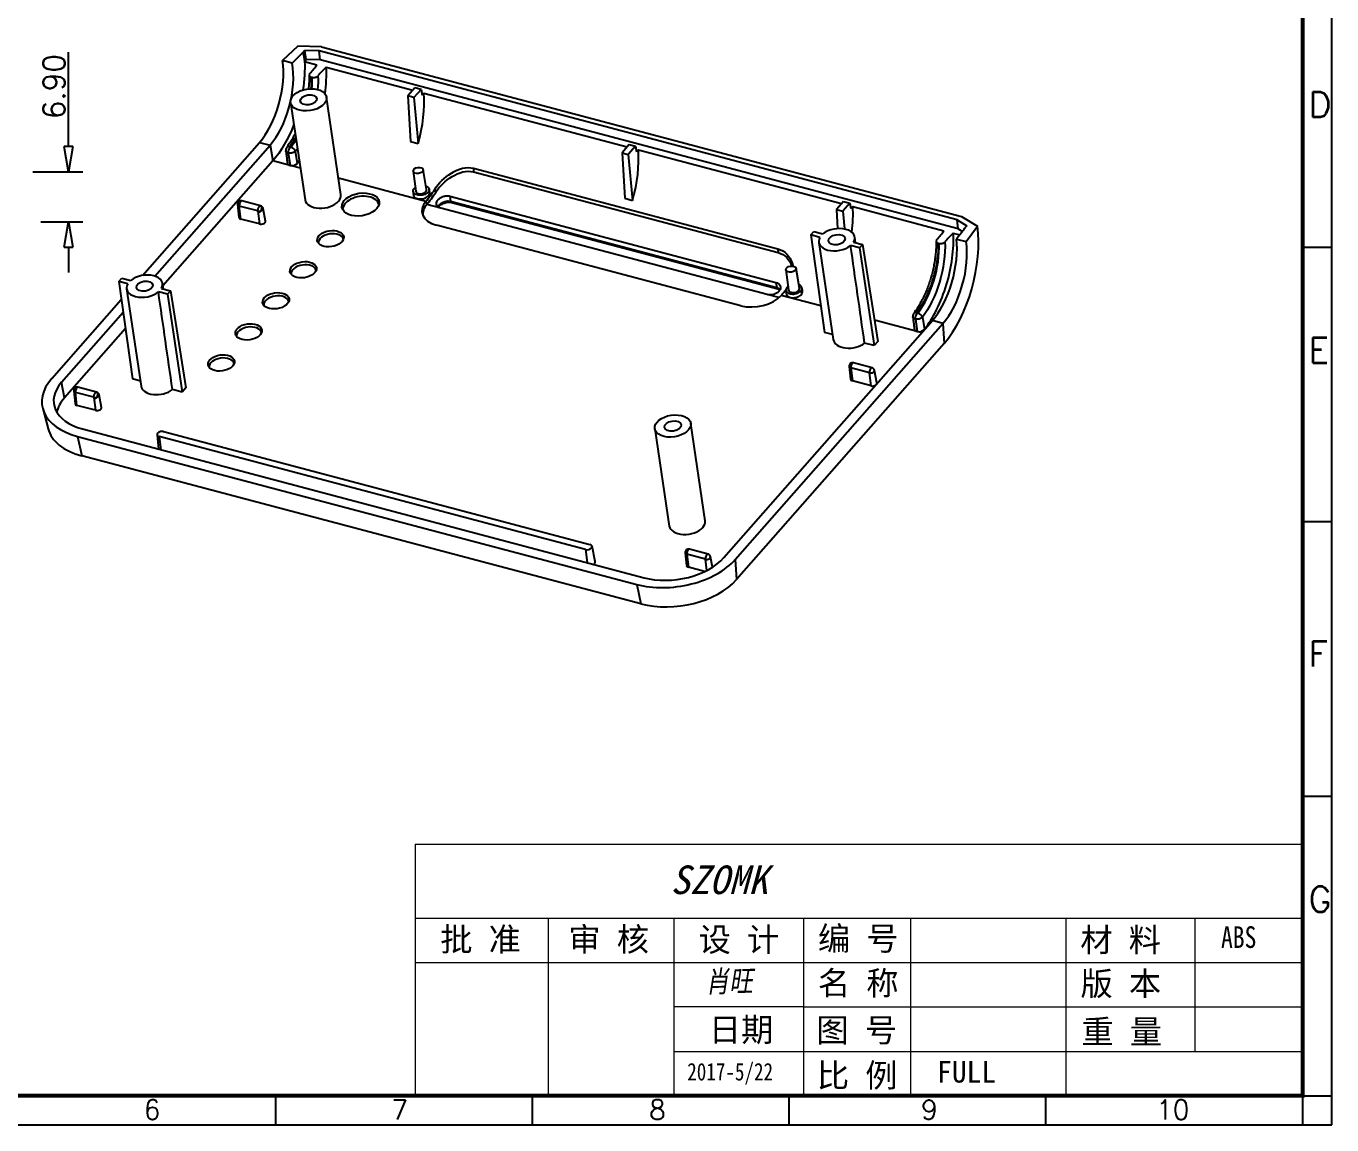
# Model space of a CAD drawing. Header units: millimetres. Extents: x 3683 to 5830, y 1279 to 1555.
# Drawn here: x 4741.6 to 4921.6, y 1278.6 to 1430 of the extents above; entities that cross this region are included whole.
import ezdxf

# ---------------------------------------------------------------- set-up
doc = ezdxf.new("R2010")
doc.units = ezdxf.units.MM
doc.header["$LTSCALE"] = 0.5
doc.linetypes.add('CENTER', pattern=[50.8, 31.75, -6.35, 6.35, -6.35])
doc.layers.add('112', color=7, linetype='Continuous', true_color=0xffffff)
doc.layers.add('A1_KUANG', color=7, linetype='Continuous')
doc.layers.add('A4_KUANG', color=7, linetype='Continuous')
doc.layers.add('BORDER', color=4, linetype='Continuous', lineweight=20)
doc.layers.add('dim', color=82, linetype='Continuous', lineweight=9)
doc.styles.get("Standard").update_dxf_attribs({"font": 'txt', "bigfont": 'gbcbig.shx'})
doc.styles.add('仿宋', font='NSimSun.ttf')
doc.styles.add('黑体', font='SIMHEI.TTF', dxfattribs={"height": 2.5})
doc.dimstyles.new('VT-3.00', dxfattribs={"dimtxt": 3, "dimasz": 3.5, "dimexe": 2, "dimexo": 1.8, "dimgap": 0.5, "dimtad": 1, "dimzin": 0, "dimdsep": 46, "dimtxsty": 'Standard', "dimblk": 'CLOSEDBLANK', "dimcen": 0.3, "dimclrd": 1, "dimclre": 1, "dimclrt": 7, "dimadec": 1, "dimazin": 0, "dimtfac": 1, "dimtofl": 0, "dimtmove": 0, "dimatfit": 3, "dimldrblk": 'CLOSEDBLANK', "dimfxl": 0, "dimtolj": 1, "dimtzin": 0, "dimarcsym": 0})

# ---------------------------------------------------------------- blocks, each defined once
blk = doc.blocks.new('A$C3291225B')
at = {"layer": 'A4_KUANG'}
for p, q in [((255.14, 0), (255.14, 197.01)), ((257.99, 86.22), (255.13, 86.22)), ((257.99, 59.24), (255.13, 59.24)), ((257.99, 32.25), (255.13, 32.25)), ((2.87, 2.87), (258, 2.87)), ((154.22, 0), (154.22, 2.87)), ((179.45, 0), (179.45, 2.87)), ((204.67, 0), (204.67, 2.87)), ((229.9, 0), (229.9, 2.87))]:
    blk.add_line(p, q, dxfattribs=at)
at = {"layer": 'A4_KUANG', "color": 8}
blk.add_lwpolyline([(258, 0), (258, 197.01), (0, 197.01), (0, 0)], close=True, dxfattribs=at)
at = {"layer": 'A4_KUANG', "const_width": 0.4}
blk.add_lwpolyline([(2.87, 2.87), (2.87, 194.15), (255.13, 194.15), (255.14, 2.87), (2.87, 2.87)], dxfattribs=at)
at = {"layer": 'A4_KUANG'}
for s, height, p in [('D', 2.48, (255.71, 99.01)), ('E', 2.48, (255.71, 74.89)), ('F', 2.48, (255.71, 45.04)), ('G', 2.48, (255.71, 20.93)), ('6', 1.91, (141.26, 0.54)), ('7', 1.91, (165.57, 0.54)), ('8', 1.91, (190.91, 0.54)), ('9', 1.91, (217.64, 0.54)), ('10', 1.91, (240.72, 0.54))]:
    blk.add_text(s, height=height, dxfattribs=at).set_placement(p)
blk = doc.blocks.new('_ClosedBlank')
at = {"color": 0, "linetype": 'ByBlock', "lineweight": -2}
for p, q in [((-1, 0.167), (0, 0)), ((-1, 0.167), (-1, -0.167)), ((0, 0), (-1, -0.167))]:
    blk.add_line(p, q, dxfattribs=at)
blk = doc.blocks.new('*D58')
at = {"layer": 'Defpoints', "color": 0, "linetype": 'CENTER'}
for p in [(9211.43, 3002.59), (9218.15, 3002.59), (9187.13, 2995.69)]:
    blk.add_point(p, dxfattribs=at)
at = {"layer": 'dim', "color": 1, "linetype": 'CENTER', "lineweight": -2}
for p, q in [((9218.15, 3006.09), (9218.15, 3019.09)), ((9213.23, 3002.59), (9220.15, 3002.59)), ((9188.93, 2995.69), (9220.15, 2995.69)), ((9218.15, 2992.19), (9218.15, 2988.69))]:
    blk.add_line(p, q, dxfattribs=at)
at = {"layer": 'dim', "color": 1, "linetype": 'CENTER', "lineweight": -2, "xscale": 3.5, "yscale": 3.5, "zscale": 3.5}
for p, rotation in [((9218.15, 3002.59), 270), ((9218.15, 2995.69), 90)]:
    blk.add_blockref('_ClosedBlank', p, dxfattribs=dict(at, rotation=rotation))
at = {"layer": 'dim', "color": 7, "linetype": 'CENTER', "insert": (9216.15, 3014.34), "char_height": 3, "attachment_point": 5, "rotation": 90}
blk.add_mtext('\\A1;6.90', dxfattribs=at)

msp = doc.modelspace()

# ---------------------------------------------------------------- linework, layer by layer
at = {"lineweight": 0, "ltscale": 0.5}
for p, q in [((4795.168, 1317.266), (4795.168, 1282.593)), ((4813.525, 1307.068), (4813.525, 1282.593)), ((4830.861, 1307.068), (4830.861, 1282.593)), ((4848.707, 1307.068), (4848.707, 1282.593)), ((4863.494, 1307.068), (4863.494, 1282.593)), ((4884.909, 1307.068), (4884.909, 1282.593))]:
    msp.add_line(p, q, dxfattribs=at)
at = {"lineweight": 0}
for p, q in [((4795.168, 1317.266), (4917.548, 1317.266)), ((4795.168, 1307.068), (4917.548, 1307.068)), ((4902.679, 1307.068), (4902.679, 1288.712)), ((4795.168, 1300.949), (4917.548, 1300.949)), ((4848.707, 1294.831), (4830.861, 1294.831)), ((4848.707, 1294.831), (4917.548, 1294.831)), ((4830.861, 1288.712), (4917.548, 1288.712)), ((4917.548, 1282.593), (4795.168, 1282.593))]:
    msp.add_line(p, q, dxfattribs=at)
at = {"layer": '112', "color": 7}
for p, q in [((4778.997, 1427.285), (4776.914, 1425.297)), ((4782.273, 1427.186), (4778.997, 1427.285)), ((4779.981, 1426.685), (4779.719, 1426.387)), ((4781.942, 1426.625), (4779.981, 1426.685)), ((4780.169, 1425.452), (4779.981, 1426.685)), ((4869.919, 1403.33), (4781.942, 1426.625)), ((4782.089, 1425.394), (4781.942, 1426.625)), ((4782.273, 1427.186), (4870.513, 1403.821)), ((4778.24, 1424.946), (4776.914, 1425.297)), ((4779.936, 1425.188), (4780.169, 1425.452)), ((4779.936, 1425.188), (4781.65, 1424.734)), ((4782.089, 1425.394), (4780.169, 1425.452)), ((4870.044, 1402.104), (4782.089, 1425.394)), ((4782.935, 1424.394), (4794.87, 1421.234)), ((4780.866, 1423.017), (4780.972, 1422.989)), ((4795.135, 1421.534), (4794.157, 1420.423)), ((4795.013, 1420.196), (4794.157, 1420.423)), ((4794.157, 1420.423), (4794.524, 1414.14)), ((4795.992, 1421.308), (4795.013, 1420.196)), ((4795.992, 1421.308), (4795.135, 1421.534)), ((4795.992, 1421.308), (4796.15, 1420.545)), ((4796.4, 1420.828), (4796.15, 1420.545)), ((4796.4, 1420.828), (4824.426, 1413.407)), ((4778.017, 1419.521), (4780.009, 1406.107)), ((4784.954, 1406.841), (4782.962, 1420.255)), ((4795.013, 1420.196), (4795.603, 1413.854)), ((4757.586, 1395.676), (4773.717, 1414.009)), ((4759.3, 1395.576), (4775.178, 1413.622)), ((4773.717, 1414.009), (4775.178, 1413.622)), ((4775.178, 1413.622), (4775.575, 1411.47)), ((4794.524, 1414.14), (4795.603, 1413.854)), ((4824.691, 1413.708), (4823.713, 1412.596)), ((4825.548, 1413.481), (4824.569, 1412.37)), ((4824.691, 1413.708), (4825.548, 1413.481)), ((4825.548, 1413.481), (4825.706, 1412.718)), ((4775.575, 1411.47), (4760.407, 1394.231)), ((4777.931, 1410.847), (4775.575, 1411.47)), ((4777.7, 1412.551), (4777.931, 1410.847)), ((4778.948, 1411.125), (4778.668, 1412.803)), ((4823.713, 1412.596), (4824.569, 1412.37)), ((4823.713, 1412.596), (4824.08, 1406.313)), ((4824.569, 1412.37), (4825.159, 1406.028)), ((4825.956, 1413.002), (4825.706, 1412.718)), ((4825.956, 1413.002), (4853.982, 1405.581)), ((4779.361, 1410.468), (4777.931, 1410.847)), ((4794.905, 1410.059), (4795.255, 1407.289)), ((4796.76, 1407.512), (4796.29, 1410.265)), ((4803.221, 1410.466), (4845.199, 1399.35)), ((4803.221, 1410.466), (4803.237, 1409.954)), ((4803.237, 1409.954), (4845.215, 1398.838)), ((4796.66, 1405.887), (4784.623, 1409.075)), ((4773.87, 1405.277), (4771.3, 1405.957)), ((4795.255, 1407.289), (4795.255, 1407.283)), ((4797.884, 1407.545), (4798.016, 1407.127)), ((4799.944, 1406.617), (4844.921, 1394.707)), ((4799.944, 1406.617), (4800.078, 1405.906)), ((4824.08, 1406.313), (4825.159, 1406.028)), ((4770.713, 1405.454), (4770.896, 1403.695)), ((4773.512, 1404.567), (4770.942, 1405.248)), ((4771.163, 1403.455), (4770.943, 1405.241)), ((4773.513, 1404.56), (4773.733, 1402.774)), ((4774.548, 1403.175), (4774.212, 1404.912)), ((4785.244, 1404.693), (4785.245, 1404.688)), ((4796.66, 1405.887), (4796.794, 1405.473)), ((4798.722, 1404.962), (4796.794, 1405.473)), ((4843.698, 1393.053), (4798.722, 1404.962)), ((4800.078, 1405.906), (4845.055, 1393.996)), ((4800.198, 1405.728), (4845.175, 1393.819)), ((4854.247, 1405.882), (4853.269, 1404.77)), ((4853.269, 1404.77), (4854.125, 1404.543)), ((4853.269, 1404.77), (4853.423, 1402.133)), ((4855.104, 1405.655), (4854.125, 1404.543)), ((4854.125, 1404.543), (4854.354, 1402.081)), ((4854.247, 1405.882), (4855.104, 1405.655)), ((4855.104, 1405.655), (4855.262, 1404.892)), ((4855.512, 1405.176), (4855.262, 1404.892)), ((4855.512, 1405.176), (4868.09, 1401.845)), ((4773.733, 1402.774), (4771.163, 1403.455)), ((4840.087, 1391.51), (4798.109, 1402.626)), ((4869.919, 1403.33), (4871.223, 1402.524)), ((4870.044, 1402.104), (4869.919, 1403.33)), ((4870.513, 1403.821), (4872.692, 1402.475)), ((4871.223, 1402.524), (4870.961, 1402.227)), ((4871.15, 1400.344), (4872.692, 1402.475)), ((4849.752, 1401.258), (4850.165, 1401.728)), ((4850.99, 1400.931), (4849.752, 1401.258)), ((4849.752, 1401.258), (4851.623, 1387.814)), ((4850.165, 1401.728), (4851.403, 1401.4)), ((4855.895, 1400.21), (4855.782, 1400.973)), ((4869.375, 1401.505), (4870.269, 1401.268)), ((4869.824, 1400.695), (4871.15, 1400.344)), ((4870.044, 1402.104), (4870.635, 1401.739)), ((4845.199, 1399.35), (4845.215, 1398.838)), ((4850.836, 1400.239), (4852.828, 1386.825)), ((4856.453, 1399.484), (4855.215, 1399.812)), ((4855.628, 1400.281), (4856.866, 1399.953)), ((4856.866, 1399.953), (4856.453, 1399.484)), ((4856.453, 1399.484), (4858.476, 1385.999)), ((4856.866, 1399.953), (4858.979, 1386.57)), ((4867.307, 1400.128), (4867.412, 1400.1)), ((4754.327, 1394.849), (4754.74, 1395.318)), ((4754.74, 1395.318), (4755.978, 1394.991)), ((4846.307, 1396.448), (4846.656, 1393.678)), ((4848.162, 1393.902), (4847.692, 1396.654)), ((4755.565, 1394.521), (4754.327, 1394.849)), ((4754.327, 1394.849), (4756.198, 1381.405)), ((4755.412, 1393.829), (4757.403, 1380.416)), ((4761.028, 1393.075), (4759.791, 1393.402)), ((4760.203, 1393.872), (4761.441, 1393.544)), ((4760.471, 1393.801), (4760.357, 1394.564)), ((4761.441, 1393.544), (4761.028, 1393.075)), ((4761.441, 1393.544), (4763.554, 1380.161)), ((4844.921, 1394.707), (4845.055, 1393.996)), ((4848.163, 1393.896), (4848.162, 1393.902)), ((4745.084, 1381.467), (4754.673, 1392.366)), ((4761.028, 1393.075), (4763.052, 1379.59)), ((4845.342, 1392.618), (4843.698, 1393.053)), ((4851.114, 1391.468), (4845.643, 1392.917)), ((4746.445, 1380.966), (4754.919, 1390.597)), ((4865.109, 1389.915), (4865.388, 1388.236)), ((4755.232, 1388.35), (4746.842, 1378.814)), ((4837.759, 1356.787), (4866.492, 1389.443)), ((4839.32, 1356.514), (4867.953, 1389.056)), ((4864.372, 1387.958), (4858.514, 1389.509)), ((4864.141, 1389.662), (4864.372, 1387.958)), ((4865.032, 1387.783), (4864.372, 1387.958)), ((4867.953, 1389.056), (4866.492, 1389.443)), ((4867.953, 1389.056), (4868.106, 1386.281)), ((4868.106, 1386.281), (4839.473, 1353.738)), ((4852.724, 1387.522), (4851.623, 1387.814)), ((4858.476, 1385.999), (4857.148, 1386.351)), ((4858.979, 1386.57), (4858.476, 1385.999)), ((4855.011, 1383.133), (4855.195, 1381.373)), ((4857.811, 1382.245), (4855.241, 1382.926)), ((4855.242, 1382.919), (4855.462, 1381.133)), ((4858.169, 1382.955), (4855.599, 1383.635)), ((4858.847, 1380.854), (4858.51, 1382.59)), ((4746.842, 1378.814), (4746.445, 1380.966)), ((4757.3, 1381.113), (4756.198, 1381.405)), ((4858.032, 1380.452), (4855.462, 1381.133)), ((4858.032, 1380.452), (4857.812, 1382.238)), ((4748.107, 1379.763), (4748.29, 1378.004)), ((4750.907, 1378.876), (4748.337, 1379.556)), ((4748.558, 1377.763), (4748.338, 1379.55)), ((4751.265, 1379.585), (4748.695, 1380.266)), ((4751.943, 1377.484), (4751.606, 1379.22)), ((4763.052, 1379.59), (4761.724, 1379.942)), ((4763.554, 1380.161), (4763.052, 1379.59)), ((4743.839, 1377.338), (4744.572, 1374.55)), ((4751.128, 1377.083), (4748.558, 1377.763)), ((4750.908, 1378.869), (4751.128, 1377.083)), ((4749.313, 1374.508), (4826.758, 1354.002)), ((4759.605, 1373.723), (4759.812, 1371.728)), ((4760.509, 1374.148), (4819.279, 1358.587)), ((4828.231, 1374.547), (4830.223, 1361.134)), ((4835.168, 1361.868), (4833.176, 1375.282)), ((4748.627, 1373.489), (4749.209, 1370.822)), ((4748.627, 1373.489), (4825.73, 1353.073)), ((4818.67, 1357.895), (4759.901, 1373.457)), ((4759.901, 1373.457), (4760.124, 1371.646)), ((4826.311, 1350.406), (4749.209, 1370.822)), ((4818.67, 1357.895), (4818.893, 1356.084)), ((4819.981, 1356.224), (4819.572, 1358.339)), ((4832.406, 1357.441), (4832.589, 1355.682)), ((4835.564, 1357.264), (4832.994, 1357.944)), ((4835.206, 1356.554), (4832.636, 1357.235)), ((4832.637, 1357.228), (4832.857, 1355.442)), ((4835.396, 1355.009), (4835.207, 1356.547)), ((4836.183, 1355.462), (4835.905, 1356.899)), ((4839.32, 1356.514), (4839.473, 1353.738)), ((4835.081, 1354.852), (4832.857, 1355.442)), ((4825.73, 1353.073), (4826.311, 1350.406))]:
    msp.add_line(p, q, dxfattribs=at)
for centre, start, end in [((4771.18, 1405.503), 75.1689, 185.93917), ((4773.75, 1404.822), 10.95418, 75.1689), ((4855.479, 1383.181), 75.1689, 185.93917), ((4858.049, 1382.501), 10.95418, 75.1689), ((4748.575, 1379.811), 75.1689, 185.93917), ((4751.145, 1379.131), 10.95418, 75.1689), ((4832.874, 1357.49), 75.1689, 185.93917), ((4835.444, 1356.809), 10.95418, 75.1689)]:
    msp.add_arc(centre, 0.47, start, end, dxfattribs=at)
for centre, major_axis, ratio, start_param, end_param in [((4772.744, 1420.558), (2.125, 8.023), 0.4632629, 3.8900118, 5.4608082), ((4790.728, 1415.796), (-2.66, -10.674), 0.4737108, 1.5065831, 2.1755023), ((4777.961, 1412.982), (-0.475, 0.367), 0.5960751, 5.3276563, 6.2808368), ((4778.003, 1412.885), (-0.154, -0.58), 0.4632629, 3.9616625, 5.4433549), ((4778.156, 1412.932), (0.475, -0.367), 0.5963382, 0.6323892, 2.1857198), ((4820.284, 1407.97), (-2.66, -10.674), 0.4737108, 1.5065831, 2.1755023), ((4771.18, 1405.503), (-0.12, -0.454), 0.4632629, 3.1411123, 5.4433549), ((4782.481, 1406.474), (2.473, 0.367), 0.6030567, 3.1415245, 5.6635362), ((4782.481, 1406.474), (2.473, 0.367), 0.6030567, 5.6635362, 6.2831853), ((4787.717, 1405.061), (-2.473, -0.367), 0.6030567, 3.1381869, 6.2831853), ((4796.008, 1407.395), (-0.753, -0.112), 0.6030567, 0, 2.5219441), ((4796.008, 1407.395), (-0.753, -0.112), 0.6030567, 2.5219433, 3.1547782), ((4771.178, 1405.516), (0.465, 0.069), 0.6030567, 3.1151659, 4.09274), ((4773.75, 1404.822), (0.12, 0.454), 0.4632629, 0.0000421, 6.2832274), ((4773.748, 1404.835), (0.465, 0.069), 0.6030567, 4.09274, 6.3095739), ((4800.163, 1404.96), (4.044, 0.601), 0.6030567, 2.5219437, 4.09274), ((4800.221, 1404.565), (3.957, 0.588), 0.6030567, 2.5219437, 3.193729), ((4800.326, 1406.212), (-0.128, -0.483), 0.4632629, 5.513168, 6.2831971), ((4849.84, 1400.144), (-2.66, -10.674), 0.4737108, 1.8257829, 2.1755023), ((4771.438, 1403.767), (-0.541, -0.08), 0.6030567, 6.256756, 7.2343326), ((4774.008, 1403.086), (-0.541, -0.08), 0.6030567, 0.9511473, 3.1679816), ((4866.711, 1395.677), (-3.048, -11.512), 0.4632629, 0.7484192, 2.3192155), ((4783.573, 1400.351), (-1.731, -0.257), 0.6030567, 3.1938515, 6.2308879), ((4853.309, 1400.606), (2.473, 0.367), 0.6030567, 2.6870882, 5.4983917), ((4853.309, 1400.606), (2.473, 0.367), 0.6030567, 5.8286809, 8.6399844), ((4844.112, 1462.54), (54.694, -378.166), 0.005335, 1.3671672, 1.4033806), ((4866.981, 1395.605), (2.125, 8.023), 0.4632629, 3.8900118, 5.4608082), ((4779.805, 1396.069), (-1.731, -0.257), 0.6030567, 3.1938515, 6.2308879), ((4757.884, 1394.197), (2.473, 0.367), 0.6030567, 5.8286809, 8.6399844), ((4757.884, 1394.197), (2.473, 0.367), 0.6030567, 2.6870882, 5.4983917), ((4748.687, 1456.13), (54.694, -378.166), 0.005335, 1.3671671, 1.4033805), ((4845.303, 1394.302), (-0.128, -0.483), 0.4632629, 5.513168, 6.2775158), ((4847.41, 1393.784), (0.753, 0.112), 0.6030567, 3.1283689, 5.6635355), ((4847.41, 1393.784), (0.753, 0.112), 0.6030567, 5.6635355, 6.2831853), ((4776.038, 1391.787), (-1.731, -0.257), 0.6030567, 3.1938515, 6.2308879), ((4842.141, 1393.844), (4.044, 0.601), 0.6030567, 4.09274, 5.6635363), ((4864.402, 1390.095), (-0.475, 0.367), 0.5960751, 5.3276563, 6.2845695), ((4864.443, 1389.997), (-0.154, -0.58), 0.4632629, 3.9616625, 5.4433549), ((4864.597, 1390.042), (0.475, -0.367), 0.5963382, 0.6323892, 2.1857198), ((4772.27, 1387.505), (-1.731, -0.257), 0.6030567, 3.1938515, 6.2308879), ((4855.301, 1387.192), (2.473, 0.367), 0.6030567, 3.1416219, 5.4621784), ((4768.503, 1383.223), (-1.731, -0.257), 0.6030567, 3.1938515, 6.2308879), ((4855.477, 1383.194), (0.465, 0.069), 0.6030567, 3.1151659, 4.09274), ((4855.479, 1383.181), (0.12, 0.454), 0.4632629, 6.2831413, 8.5849475), ((4858.049, 1382.501), (-0.12, -0.454), 0.4632629, 3.1416348, 5.444463), ((4858.047, 1382.513), (0.465, 0.069), 0.6030567, 4.09274, 6.3095739), ((4753.651, 1379.198), (9.892, 1.469), 0.6030567, 2.5219437, 4.09274), ((4753.379, 1379.13), (8.006, 1.189), 0.6030567, 2.5219437, 4.09274), ((4855.737, 1381.445), (-0.541, -0.08), 0.6030567, 6.256756, 7.2343326), ((4858.307, 1380.765), (-0.541, -0.08), 0.6030567, 2.8370346, 3.1679805), ((4748.573, 1379.824), (0.465, 0.069), 0.6030567, 3.1151659, 4.09274), ((4748.575, 1379.811), (-0.12, -0.454), 0.4632629, 3.1411123, 5.4433549), ((4751.145, 1379.131), (0.12, 0.454), 0.4632629, 0.0000421, 6.2832274), ((4751.143, 1379.144), (0.465, 0.069), 0.6030567, 4.09274, 6.3095739), ((4759.876, 1380.783), (2.473, 0.367), 0.6030567, 3.1416219, 5.4621784), ((4858.307, 1380.765), (-0.541, -0.08), 0.6030567, 0.9511473, 2.2068517), ((4753.695, 1376.999), (-7.913, -1.175), 0.6030567, 5.6635363, 6.0852461), ((4748.833, 1378.076), (-0.541, -0.08), 0.6030567, 6.256756, 7.2343326), ((4751.403, 1377.395), (-0.541, -0.08), 0.6030567, 0.9511473, 3.1679816), ((4754.073, 1376.351), (9.579, 1.423), 0.6030567, 3.2077926, 4.09274), ((4760.205, 1373.802), (0.599, 0.089), 0.6030567, 0.9511473, 4.09274), ((4832.695, 1361.501), (2.473, 0.367), 0.6030567, 3.1415245, 5.6635362), ((4832.695, 1361.501), (2.473, 0.367), 0.6030567, 5.6635362, 6.2831853), ((4818.975, 1358.241), (0.599, 0.089), 0.6030567, 4.09274, 7.2343326), ((4832.872, 1357.503), (0.465, 0.069), 0.6030567, 3.1151659, 4.09274), ((4832.874, 1357.49), (0.12, 0.454), 0.4632629, 6.2831413, 8.5849475), ((4819.291, 1356.11), (0.692, 0.103), 0.6030567, 5.3933599, 6.3095767), ((4830.753, 1358.782), (-9.892, -1.469), 0.6030567, 0.9511473, 2.5219437), ((4830.824, 1358.623), (-8.006, -1.189), 0.6030567, 0.9511473, 2.5219437), ((4833.132, 1355.754), (-0.541, -0.08), 0.6030567, 6.256756, 7.2343326), ((4835.444, 1356.809), (-0.12, -0.454), 0.4632629, 3.1416348, 5.444463), ((4835.442, 1356.822), (0.465, 0.069), 0.6030567, 4.09274, 6.3095739), ((4831.176, 1355.935), (9.579, 1.423), 0.6030567, 4.09274, 5.6635363)]:
    msp.add_ellipse(centre, major_axis=major_axis, ratio=ratio, start_param=start_param, end_param=end_param, dxfattribs=at)
for centre, major_axis in [((4780.49, 1419.888), (2.473, 0.367)), ((4780.49, 1419.888), (1.138, 0.169)), ((4795.598, 1410.156), (0.692, 0.103)), ((4787.659, 1405.455), (2.56, 0.38)), ((4783.514, 1400.745), (1.818, 0.27)), ((4853.309, 1400.606), (1.138, 0.169)), ((4779.747, 1396.463), (1.818, 0.27)), ((4847, 1396.546), (-0.692, -0.103)), ((4757.884, 1394.197), (1.138, 0.169)), ((4775.979, 1392.181), (1.818, 0.27)), ((4772.212, 1387.899), (1.818, 0.27)), ((4768.444, 1383.618), (1.818, 0.27)), ((4830.704, 1374.915), (2.473, 0.367)), ((4830.704, 1374.915), (1.138, 0.169))]:
    msp.add_ellipse(centre, major_axis=major_axis, ratio=0.6030567, dxfattribs=at)
for points, knots in [([(4779.719, 1426.387), (4779.566, 1426.278), (4779.442, 1426.154), (4779.315, 1426.034), (4778.94, 1425.676), (4778.589, 1425.311), (4778.24, 1424.946)], [0, 0, 0, 0, 0.2526191, 0.2526191, 0.2526191, 1, 1, 1, 1]), ([(4775.178, 1413.622), (4776.281, 1414.875), (4777.248, 1416.812), (4778.393, 1420.989), (4778.558, 1423.22), (4778.24, 1424.946)], [0, 0, 0, 0, 0.5, 0.5, 1, 1, 1, 1]), ([(4780.652, 1423.492), (4780.66, 1423.502), (4780.668, 1423.511), (4780.676, 1423.521), (4781.012, 1423.923), (4781.378, 1424.319), (4781.65, 1424.734)], [0, 0, 0, 0, 0.0236786, 0.0236786, 0.0236786, 1, 1, 1, 1]), ([(4780.566, 1423.289), (4780.57, 1423.145), (4780.574, 1422.766), (4780.546, 1422.128), (4780.503, 1421.631), (4780.476, 1421.382)], [0, 0, 0, 0, 0.2404612, 0.6242735, 1, 1, 1, 1]), ([(4780.652, 1423.492), (4780.619, 1423.452), (4780.595, 1423.41), (4780.584, 1423.367), (4780.572, 1423.325), (4780.572, 1423.282), (4780.583, 1423.242)], [0, 0, 0, 0, 0.22239948, 0.22239948, 0.22239948, 0.44490529, 0.44490529, 0.44490529, 0.44490529]), ([(4780.583, 1423.242), (4780.595, 1423.202), (4780.618, 1423.164), (4780.651, 1423.131), (4780.684, 1423.098), (4780.727, 1423.07), (4780.778, 1423.048)], [0.44490529, 0.44490529, 0.44490529, 0.44490529, 0.66569588, 0.66569588, 0.66569588, 0.88304176, 0.88304176, 0.88304176, 0.88304176]), ([(4781.543, 1423.034), (4781.602, 1423.058), (4781.658, 1423.089), (4781.704, 1423.123), (4781.734, 1423.145), (4781.76, 1423.168), (4781.783, 1423.192)], [0.64335668, 0.64335668, 0.64335668, 0.64335668, 0.86189824, 0.86189824, 0.86189824, 1, 1, 1, 1]), ([(4778.655, 1415.233), (4778.567, 1415.063), (4778.362, 1414.683), (4778.027, 1414.126), (4777.722, 1413.67), (4777.538, 1413.433), (4777.483, 1413.364)], [0, 0, 0, 0, 0.2406433, 0.5533609, 0.8656642, 1, 1, 1, 1]), ([(4777.487, 1413.35), (4777.442, 1413.291), (4777.375, 1413.163), (4777.337, 1412.988), (4777.355, 1412.89), (4777.361, 1412.867)], [0, 0, 0, 0, 0.4148886, 0.8628461, 1, 1, 1, 1]), ([(4777.911, 1413.333), (4777.935, 1413.327), (4777.965, 1413.328), (4778.02, 1413.343), (4778.046, 1413.356), (4778.06, 1413.374)], [0, 0, 0, 0, 0.5, 0.5, 1, 1, 1, 1]), ([(4777.41, 1412.728), (4777.382, 1412.766), (4777.363, 1412.808), (4777.356, 1412.852), (4777.355, 1412.856), (4777.354, 1412.861), (4777.354, 1412.866)], [0.65362336, 0.65362336, 0.65362336, 0.65362336, 0.96688411, 0.96688411, 0.96688411, 1, 1, 1, 1]), ([(4778.334, 1412.59), (4778.267, 1412.566), (4778.195, 1412.547), (4778.123, 1412.536), (4778.046, 1412.524), (4777.967, 1412.519), (4777.892, 1412.523), (4777.825, 1412.526), (4777.759, 1412.535), (4777.707, 1412.549)], [0.40642441, 0.40642441, 0.40642441, 0.40642441, 0.60368196, 0.60368196, 0.60368196, 0.81360085, 0.81360085, 0.81360085, 0.99994593, 0.99994593, 0.99994593, 0.99994593]), ([(4797.884, 1407.545), (4798.409, 1408.379), (4799.245, 1409.204), (4801.145, 1410.383), (4802.247, 1410.723), (4803.221, 1410.466)], [0, 0, 0, 0, 0.5, 0.5, 1, 1, 1, 1]), ([(4798.016, 1407.127), (4798.529, 1407.942), (4799.345, 1408.743), (4801.209, 1409.884), (4802.287, 1410.205), (4803.237, 1409.954)], [0, 0, 0, 0, 0.5, 0.5, 1, 1, 1, 1]), ([(4795.171, 1406.891), (4795.093, 1406.94), (4795.03, 1407), (4794.987, 1407.066), (4794.943, 1407.133), (4794.919, 1407.208), (4794.918, 1407.283), (4794.916, 1407.357), (4794.934, 1407.433), (4794.97, 1407.507), (4794.993, 1407.554), (4795.025, 1407.601), (4795.063, 1407.645)], [0.73501868, 0.73501868, 0.73501868, 0.73501868, 0.80775727, 0.80775727, 0.80775727, 0.88220067, 0.88220067, 0.88220067, 0.95408923, 0.95408923, 0.95408923, 1, 1, 1, 1]), ([(4795.016, 1406.57), (4795.062, 1406.502), (4795.128, 1406.44), (4795.209, 1406.389), (4795.292, 1406.336), (4795.394, 1406.293), (4795.507, 1406.264)], [0.10826455, 0.10826455, 0.10826455, 0.10826455, 0.20780778, 0.20780778, 0.20780778, 0.31150324, 0.31150324, 0.31150324, 0.31150324]), ([(4795.795, 1406.722), (4795.673, 1406.725), (4795.554, 1406.742), (4795.447, 1406.771), (4795.343, 1406.799), (4795.248, 1406.841), (4795.171, 1406.891)], [0.58792069, 0.58792069, 0.58792069, 0.58792069, 0.66223203, 0.66223203, 0.66223203, 0.73501868, 0.73501868, 0.73501868, 0.73501868]), ([(4796.809, 1407.014), (4796.725, 1406.953), (4796.625, 1406.897), (4796.517, 1406.852), (4796.406, 1406.806), (4796.282, 1406.77), (4796.157, 1406.748), (4796.037, 1406.727), (4795.913, 1406.718), (4795.795, 1406.722)], [0.36726481, 0.36726481, 0.36726481, 0.36726481, 0.44015085, 0.44015085, 0.44015085, 0.51563844, 0.51563844, 0.51563844, 0.58792069, 0.58792069, 0.58792069, 0.58792069]), ([(4796.246, 1406.251), (4796.373, 1406.276), (4796.499, 1406.317), (4796.612, 1406.37), (4796.722, 1406.422), (4796.823, 1406.486), (4796.907, 1406.558)], [0.51500633, 0.51500633, 0.51500633, 0.51500633, 0.61862004, 0.61862004, 0.61862004, 0.71864044, 0.71864044, 0.71864044, 0.71864044]), ([(4796.794, 1405.473), (4797.006, 1405.713), (4797.214, 1405.972), (4797.622, 1406.525), (4797.822, 1406.818), (4798.016, 1407.127)], [0, 0, 0, 0, 0.5, 0.5, 1, 1, 1, 1]), ([(4796.907, 1406.558), (4796.994, 1406.633), (4797.066, 1406.719), (4797.115, 1406.809), (4797.163, 1406.897), (4797.192, 1406.991), (4797.2, 1407.082), (4797.206, 1407.151), (4797.2, 1407.221), (4797.183, 1407.287)], [0.71864044, 0.71864044, 0.71864044, 0.71864044, 0.82267749, 0.82267749, 0.82267749, 0.92385141, 0.92385141, 0.92385141, 1, 1, 1, 1]), ([(4797.077, 1407.672), (4797.108, 1407.602), (4797.118, 1407.526), (4797.107, 1407.451), (4797.097, 1407.375), (4797.066, 1407.298), (4797.017, 1407.224)], [0.14582918, 0.14582918, 0.14582918, 0.14582918, 0.21915257, 0.21915257, 0.21915257, 0.29243148, 0.29243148, 0.29243148, 0.29243148]), ([(4798.189, 1405.301), (4798.138, 1405.378), (4798.111, 1405.467), (4798.108, 1405.558), (4798.105, 1405.645), (4798.124, 1405.738), (4798.163, 1405.829), (4798.204, 1405.926), (4798.269, 1406.024), (4798.352, 1406.114)], [0.2148027, 0.2148027, 0.2148027, 0.2148027, 0.32380789, 0.32380789, 0.32380789, 0.4276775, 0.4276775, 0.4276775, 0.5373414, 0.5373414, 0.5373414, 0.5373414]), ([(4798.642, 1406.358), (4798.757, 1406.434), (4798.886, 1406.5), (4799.021, 1406.549), (4799.155, 1406.599), (4799.297, 1406.633), (4799.435, 1406.649), (4799.572, 1406.664), (4799.71, 1406.661), (4799.836, 1406.64)], [0.6426657, 0.6426657, 0.6426657, 0.6426657, 0.75255451, 0.75255451, 0.75255451, 0.86154193, 0.86154193, 0.86154193, 0.96919231, 0.96919231, 0.96919231, 0.96919231]), ([(4798.869, 1405.678), (4798.993, 1405.752), (4799.13, 1405.816), (4799.269, 1405.862), (4799.405, 1405.906), (4799.547, 1405.934), (4799.685, 1405.942), (4799.821, 1405.95), (4799.956, 1405.938), (4800.072, 1405.908)], [0.38726186, 0.38726186, 0.38726186, 0.38726186, 0.59492257, 0.59492257, 0.59492257, 0.79799816, 0.79799816, 0.79799816, 0.99997175, 0.99997175, 0.99997175, 0.99997175]), ([(4798.318, 1405.171), (4798.373, 1405.255), (4798.444, 1405.339), (4798.526, 1405.418), (4798.625, 1405.512), (4798.743, 1405.602), (4798.869, 1405.678)], [0, 0, 0, 0, 0.17584604, 0.17584604, 0.17584604, 0.38726186, 0.38726186, 0.38726186, 0.38726186]), ([(4798.377, 1405.121), (4798.421, 1405.17), (4798.535, 1405.281), (4798.755, 1405.443), (4799.027, 1405.59), (4799.325, 1405.7), (4799.629, 1405.765), (4799.925, 1405.777), (4800.099, 1405.754), (4800.192, 1405.73), (4800.2, 1405.728)], [0, 0, 0, 0, 0.1220766, 0.2670523, 0.41308, 0.5600908, 0.7047452, 0.8471939, 0.9871683, 1, 1, 1, 1]), ([(4865.388, 1388.236), (4866.635, 1389.812), (4867.714, 1391.998), (4869.164, 1396.825), (4869.496, 1399.332), (4869.375, 1401.505)], [0, 0, 0, 0, 0.5, 0.5, 1, 1, 1, 1]), ([(4866.492, 1389.443), (4867.591, 1390.692), (4868.57, 1392.626), (4869.784, 1396.783), (4870.016, 1398.984), (4869.824, 1400.695)], [0, 0, 0, 0, 0.5, 0.5, 1, 1, 1, 1]), ([(4867.092, 1400.603), (4867.059, 1400.563), (4867.036, 1400.521), (4867.024, 1400.478), (4867.013, 1400.436), (4867.012, 1400.393), (4867.024, 1400.353)], [0, 0, 0, 0, 0.22239948, 0.22239948, 0.22239948, 0.44490529, 0.44490529, 0.44490529, 0.44490529]), ([(4867.092, 1400.603), (4867.101, 1400.613), (4867.109, 1400.623), (4867.117, 1400.632), (4867.453, 1401.034), (4867.819, 1401.431), (4868.09, 1401.845)], [0, 0, 0, 0, 0.0236786, 0.0236786, 0.0236786, 1, 1, 1, 1]), ([(4870.961, 1402.227), (4870.9, 1402.093), (4870.801, 1401.963), (4870.708, 1401.834), (4870.432, 1401.45), (4870.129, 1401.072), (4869.824, 1400.695)], [0, 0, 0, 0, 0.2525874, 0.2525874, 0.2525874, 1, 1, 1, 1]), ([(4845.199, 1399.35), (4846.172, 1399.092), (4846.877, 1398.274), (4847.218, 1397.225), (4847.252, 1397.094), (4847.279, 1396.962)], [0, 0, 0, 0, 0.8773854, 0.8773854, 1, 1, 1, 1]), ([(4867.006, 1400.4), (4867.011, 1400.256), (4867.015, 1399.877), (4866.987, 1399.233), (4866.921, 1398.475), (4866.817, 1397.698), (4866.678, 1396.914), (4866.503, 1396.13), (4866.296, 1395.358), (4866.058, 1394.605), (4865.791, 1393.875), (4865.496, 1393.168), (4865.175, 1392.487), (4864.831, 1391.84), (4864.467, 1391.237), (4864.163, 1390.781), (4863.979, 1390.544), (4863.923, 1390.475)], [0, 0, 0, 0, 0.0447145, 0.1160856, 0.1879147, 0.2599151, 0.3317466, 0.4032153, 0.4742121, 0.5443647, 0.6139162, 0.6841316, 0.754962, 0.8262616, 0.8978104, 0.9692644, 1, 1, 1, 1]), ([(4867.307, 1400.128), (4867.329, 1398.533), (4867.053, 1396.718), (4865.976, 1393.263), (4865.201, 1391.694), (4864.307, 1390.537)], [0, 0, 0, 0, 0.5, 0.5, 1, 1, 1, 1]), ([(4864.501, 1390.486), (4865.394, 1391.643), (4866.165, 1393.213), (4867.219, 1396.674), (4867.479, 1398.494), (4867.412, 1400.1)], [0, 0, 0, 0, 0.5, 0.5, 1, 1, 1, 1]), ([(4868.223, 1400.304), (4868.306, 1398.577), (4868.036, 1396.614), (4866.906, 1392.865), (4866.063, 1391.151), (4865.109, 1389.915)], [0, 0, 0, 0, 0.5, 0.5, 1, 1, 1, 1]), ([(4867.092, 1400.242), (4867.125, 1400.21), (4867.168, 1400.181), (4867.218, 1400.159), (4867.246, 1400.147), (4867.275, 1400.137), (4867.307, 1400.128)], [0.66569588, 0.66569588, 0.66569588, 0.66569588, 0.88304176, 0.88304176, 0.88304176, 1, 1, 1, 1]), ([(4867.794, 1400.091), (4867.86, 1400.103), (4867.924, 1400.121), (4867.983, 1400.145), (4868.043, 1400.17), (4868.098, 1400.2), (4868.145, 1400.234)], [0.42805611, 0.42805611, 0.42805611, 0.42805611, 0.64335668, 0.64335668, 0.64335668, 0.86189824, 0.86189824, 0.86189824, 0.86189824]), ([(4844.921, 1394.707), (4845.039, 1394.676), (4845.147, 1394.626), (4845.237, 1394.562), (4845.326, 1394.499), (4845.401, 1394.421), (4845.453, 1394.335)], [0, 0, 0, 0, 0.10553837, 0.10553837, 0.10553837, 0.21078637, 0.21078637, 0.21078637, 0.21078637]), ([(4845.453, 1394.335), (4845.507, 1394.247), (4845.539, 1394.147), (4845.546, 1394.045), (4845.553, 1393.946), (4845.538, 1393.843), (4845.501, 1393.744), (4845.462, 1393.64), (4845.398, 1393.539), (4845.313, 1393.449), (4845.232, 1393.363), (4845.131, 1393.286), (4845.018, 1393.221)], [0.21078637, 0.21078637, 0.21078637, 0.21078637, 0.31968466, 0.31968466, 0.31968466, 0.42578892, 0.42578892, 0.42578892, 0.53771611, 0.53771611, 0.53771611, 0.64362402, 0.64362402, 0.64362402, 0.64362402]), ([(4845.173, 1393.819), (4845.218, 1393.807), (4845.306, 1393.778), (4845.401, 1393.73), (4845.452, 1393.697), (4845.468, 1393.685)], [0, 0, 0, 0, 0.3818785, 0.7840334, 1, 1, 1, 1]), ([(4847.214, 1393.11), (4847.334, 1393.108), (4847.459, 1393.119), (4847.579, 1393.141), (4847.702, 1393.164), (4847.823, 1393.201), (4847.932, 1393.247), (4848.038, 1393.292), (4848.136, 1393.348), (4848.218, 1393.41), (4848.27, 1393.448), (4848.317, 1393.49), (4848.356, 1393.534)], [0.63210085, 0.63210085, 0.63210085, 0.63210085, 0.73342685, 0.73342685, 0.73342685, 0.83668167, 0.83668167, 0.83668167, 0.93723472, 0.93723472, 0.93723472, 1, 1, 1, 1]), ([(4848.356, 1393.534), (4848.42, 1393.605), (4848.465, 1393.682), (4848.49, 1393.759), (4848.515, 1393.836), (4848.519, 1393.914), (4848.503, 1393.988)], [0, 0, 0, 0, 0.23453826, 0.23453826, 0.23453826, 0.46871821, 0.46871821, 0.46871821, 0.46871821]), ([(4845.018, 1393.221), (4844.903, 1393.156), (4844.772, 1393.103), (4844.637, 1393.066), (4844.503, 1393.03), (4844.362, 1393.008), (4844.225, 1393.001), (4844.087, 1392.995), (4843.949, 1393.003), (4843.822, 1393.026), (4843.78, 1393.033), (4843.738, 1393.042), (4843.698, 1393.053)], [0.64362402, 0.64362402, 0.64362402, 0.64362402, 0.75188177, 0.75188177, 0.75188177, 0.8580296, 0.8580296, 0.8580296, 0.9647562, 0.9647562, 0.9647562, 1, 1, 1, 1]), ([(4846.537, 1392.831), (4846.609, 1392.773), (4846.699, 1392.723), (4846.801, 1392.686), (4846.905, 1392.648), (4847.025, 1392.623), (4847.15, 1392.612), (4847.27, 1392.602), (4847.397, 1392.604), (4847.521, 1392.62), (4847.651, 1392.636), (4847.782, 1392.667), (4847.902, 1392.712)], [0.2340035, 0.2340035, 0.2340035, 0.2340035, 0.36893453, 0.36893453, 0.36893453, 0.50753738, 0.50753738, 0.50753738, 0.64039879, 0.64039879, 0.64039879, 0.77895415, 0.77895415, 0.77895415, 0.77895415]), ([(4847.902, 1392.712), (4848.018, 1392.756), (4848.127, 1392.813), (4848.22, 1392.879), (4848.283, 1392.923), (4848.339, 1392.971), (4848.388, 1393.023)], [0.77895415, 0.77895415, 0.77895415, 0.77895415, 0.91216762, 0.91216762, 0.91216762, 1, 1, 1, 1]), ([(4863.928, 1390.461), (4863.883, 1390.402), (4863.815, 1390.275), (4863.777, 1390.099), (4863.796, 1390.001), (4863.802, 1389.978)], [0, 0, 0, 0, 0.4147557, 0.8627247, 1, 1, 1, 1]), ([(4864.134, 1389.664), (4864.071, 1389.681), (4864.008, 1389.708), (4863.956, 1389.742), (4863.913, 1389.77), (4863.877, 1389.803), (4863.85, 1389.839)], [0.00008741, 0.00008741, 0.00008741, 0.00008741, 0.35513902, 0.35513902, 0.35513902, 0.65362336, 0.65362336, 0.65362336, 0.65362336]), ([(4864.352, 1390.444), (4864.376, 1390.438), (4864.406, 1390.44), (4864.46, 1390.454), (4864.487, 1390.467), (4864.501, 1390.486)], [0, 0, 0, 0, 0.5, 0.5, 1, 1, 1, 1])]:
    msp.add_open_spline(points, degree=3, knots=knots, dxfattribs=at)
for points, degree in [([(4779.719, 1426.387), (4779.792, 1425.987), (4779.864, 1425.587), (4779.936, 1425.187)], 3), ([(4779.936, 1425.187), (4780.004, 1423.962), (4779.924, 1422.609), (4779.71, 1421.229)], 3), ([(4782.935, 1424.394), (4782.501, 1424.01), (4782.155, 1423.596), (4781.783, 1423.192)], 3), ([(4782.747, 1420.675), (4782.934, 1421.966), (4782.999, 1423.228), (4782.935, 1424.394)], 3), ([(4780.778, 1423.048), (4780.805, 1423.036), (4780.835, 1423.025), (4780.866, 1423.017)], 3), ([(4780.866, 1423.017), (4780.874, 1422.499), (4780.849, 1421.958), (4780.795, 1421.404)], 3), ([(4780.939, 1421.412), (4780.981, 1421.953), (4780.993, 1422.482), (4780.972, 1422.989)], 3), ([(4780.972, 1422.989), (4781.028, 1422.974), (4781.092, 1422.965), (4781.156, 1422.964)], 3), ([(4781.156, 1422.964), (4781.221, 1422.962), (4781.288, 1422.968), (4781.353, 1422.979)], 3), ([(4781.353, 1422.979), (4781.419, 1422.991), (4781.484, 1423.01), (4781.543, 1423.034)], 3), ([(4781.783, 1423.192), (4781.812, 1422.587), (4781.797, 1421.953), (4781.742, 1421.303)], 3), ([(4778.462, 1416.515), (4777.695, 1414.509), (4776.677, 1412.723), (4775.575, 1411.47)], 3), ([(4777.856, 1413.406), (4777.855, 1413.399), (4777.855, 1413.392), (4777.856, 1413.386)], 3), ([(4777.866, 1413.426), (4777.861, 1413.419), (4777.858, 1413.412), (4777.856, 1413.406)], 3), ([(4777.856, 1413.386), (4777.857, 1413.378), (4777.86, 1413.371), (4777.865, 1413.364)], 3), ([(4777.865, 1413.364), (4777.87, 1413.356), (4777.878, 1413.348), (4777.887, 1413.343)], 3), ([(4778.731, 1414.737), (4778.46, 1414.259), (4778.17, 1413.819), (4777.866, 1413.426)], 3), ([(4777.887, 1413.343), (4777.894, 1413.339), (4777.902, 1413.335), (4777.911, 1413.333)], 3), ([(4778.06, 1413.374), (4778.308, 1413.696), (4778.547, 1414.05), (4778.774, 1414.43)], 3), ([(4778.958, 1413.199), (4778.863, 1413.062), (4778.766, 1412.93), (4778.668, 1412.803)], 3), ([(4777.352, 1412.876), (4777.567, 1411.177)], 1), ([(4777.516, 1412.63), (4777.472, 1412.659), (4777.436, 1412.692), (4777.41, 1412.728)], 3), ([(4777.693, 1412.553), (4777.63, 1412.57), (4777.567, 1412.597), (4777.516, 1412.63)], 3), ([(4777.707, 1412.549), (4777.702, 1412.551), (4777.698, 1412.552), (4777.693, 1412.553)], 3), ([(4777.707, 1412.549), (4777.702, 1412.551), (4777.698, 1412.552), (4777.693, 1412.553)], 3), ([(4778.51, 1412.673), (4778.457, 1412.641), (4778.397, 1412.613), (4778.334, 1412.59)], 3), ([(4778.663, 1412.798), (4778.627, 1412.756), (4778.573, 1412.711), (4778.51, 1412.673)], 3), ([(4778.672, 1412.809), (4778.669, 1412.805), (4778.666, 1412.802), (4778.663, 1412.798)], 3), ([(4778.948, 1411.125), (4779.037, 1411.238), (4779.126, 1411.355), (4779.214, 1411.474)], 3), ([(4777.567, 1411.177), (4777.586, 1411.029), (4777.714, 1410.904), (4777.931, 1410.847)], 3), ([(4777.931, 1410.847), (4778.281, 1410.754), (4778.745, 1410.869), (4778.948, 1411.125)], 3), ([(4795.063, 1407.645), (4795.098, 1407.685), (4795.138, 1407.724), (4795.184, 1407.761)], 3), ([(4796.67, 1408.004), (4796.675, 1408.002), (4796.679, 1408), (4796.683, 1407.999)], 3), ([(4796.683, 1407.999), (4796.772, 1407.966), (4796.856, 1407.919), (4796.923, 1407.865)], 3), ([(4796.923, 1407.865), (4796.992, 1407.808), (4797.046, 1407.742), (4797.077, 1407.672)], 3), ([(4794.917, 1407.299), (4794.936, 1406.814)], 1), ([(4794.935, 1406.819), (4794.935, 1406.815), (4794.936, 1406.81), (4794.936, 1406.806)], 3), ([(4794.936, 1406.806), (4794.94, 1406.724), (4794.967, 1406.642), (4795.016, 1406.57)], 3), ([(4795.507, 1406.264), (4795.617, 1406.235), (4795.739, 1406.219), (4795.864, 1406.217)], 3), ([(4795.864, 1406.217), (4795.989, 1406.215), (4796.12, 1406.226), (4796.246, 1406.251)], 3), ([(4796.66, 1405.887), (4797.083, 1406.368), (4797.495, 1406.925), (4797.884, 1407.545)], 3), ([(4797.017, 1407.224), (4796.966, 1407.15), (4796.895, 1407.078), (4796.809, 1407.014)], 3), ([(4797.184, 1407.283), (4797.098, 1407.611)], 1), ([(4798.352, 1406.114), (4798.433, 1406.202), (4798.532, 1406.285), (4798.642, 1406.358)], 3), ([(4799.836, 1406.64), (4799.873, 1406.634), (4799.909, 1406.626), (4799.944, 1406.617)], 3), ([(4798.402, 1405.098), (4798.313, 1405.155), (4798.239, 1405.224), (4798.189, 1405.301)], 3), ([(4798.722, 1404.962), (4798.602, 1404.994), (4798.492, 1405.041), (4798.402, 1405.098)], 3), ([(4800.072, 1405.908), (4800.076, 1405.906), (4800.081, 1405.905), (4800.085, 1405.904)], 3), ([(4869.375, 1401.505), (4868.942, 1401.121), (4868.596, 1400.707), (4868.223, 1400.304)], 3), ([(4845.215, 1398.838), (4846.14, 1398.593), (4846.82, 1397.837), (4847.126, 1396.971)], 3), ([(4867.024, 1400.353), (4867.035, 1400.313), (4867.059, 1400.275), (4867.092, 1400.242)], 3), ([(4867.412, 1400.1), (4867.469, 1400.085), (4867.532, 1400.077), (4867.597, 1400.075)], 3), ([(4867.597, 1400.075), (4867.661, 1400.073), (4867.729, 1400.079), (4867.794, 1400.091)], 3), ([(4868.145, 1400.234), (4868.174, 1400.256), (4868.201, 1400.279), (4868.223, 1400.304)], 3), ([(4845.048, 1393.998), (4845.053, 1393.997), (4845.057, 1393.996), (4845.062, 1393.995)], 3), ([(4845.062, 1393.995), (4845.173, 1393.965), (4845.281, 1393.914), (4845.372, 1393.849)], 3), ([(4845.372, 1393.849), (4845.42, 1393.815), (4845.464, 1393.776), (4845.503, 1393.734)], 3), ([(4846.582, 1394.138), (4846.279, 1393.691), (4845.964, 1393.282), (4845.643, 1392.917)], 3), ([(4846.368, 1393.889), (4846.333, 1393.815), (4846.316, 1393.738), (4846.32, 1393.663)], 3), ([(4846.319, 1393.688), (4846.337, 1393.203)], 1), ([(4846.32, 1393.663), (4846.323, 1393.587), (4846.349, 1393.512), (4846.396, 1393.444)], 3), ([(4846.538, 1394.11), (4846.463, 1394.042), (4846.405, 1393.966), (4846.368, 1393.889)], 3), ([(4846.396, 1393.444), (4846.441, 1393.38), (4846.505, 1393.322), (4846.583, 1393.273)], 3), ([(4846.575, 1394.142), (4846.563, 1394.131), (4846.55, 1394.121), (4846.538, 1394.11)], 3), ([(4848.169, 1394.352), (4848.144, 1394.364), (4848.117, 1394.376), (4848.088, 1394.387)], 3), ([(4848.388, 1394.196), (4848.331, 1394.256), (4848.257, 1394.309), (4848.169, 1394.352)], 3), ([(4848.503, 1393.988), (4848.486, 1394.062), (4848.446, 1394.134), (4848.388, 1394.196)], 3), ([(4848.586, 1393.673), (4848.5, 1393.999)], 1), ([(4848.557, 1393.284), (4848.592, 1393.376), (4848.608, 1393.471), (4848.603, 1393.563)], 3), ([(4848.603, 1393.563), (4848.6, 1393.601), (4848.594, 1393.638), (4848.585, 1393.675)], 3), ([(4846.337, 1393.207), (4846.339, 1393.146), (4846.352, 1393.087), (4846.377, 1393.032)], 3), ([(4846.377, 1393.032), (4846.41, 1392.958), (4846.466, 1392.889), (4846.537, 1392.831)], 3), ([(4846.583, 1393.273), (4846.664, 1393.223), (4846.763, 1393.182), (4846.871, 1393.154)], 3), ([(4846.871, 1393.154), (4846.977, 1393.127), (4847.094, 1393.113), (4847.214, 1393.11)], 3), ([(4848.388, 1393.023), (4848.463, 1393.103), (4848.521, 1393.193), (4848.557, 1393.284)], 3), ([(4863.793, 1389.987), (4864.008, 1388.288)], 1), ([(4863.796, 1389.963), (4863.796, 1389.968), (4863.795, 1389.972), (4863.794, 1389.977)], 3), ([(4863.85, 1389.839), (4863.822, 1389.878), (4863.804, 1389.92), (4863.796, 1389.963)], 3), ([(4864.297, 1390.517), (4864.295, 1390.51), (4864.295, 1390.503), (4864.296, 1390.497)], 3), ([(4864.296, 1390.497), (4864.298, 1390.489), (4864.301, 1390.482), (4864.305, 1390.475)], 3), ([(4864.307, 1390.537), (4864.302, 1390.531), (4864.299, 1390.524), (4864.297, 1390.517)], 3), ([(4864.305, 1390.475), (4864.311, 1390.467), (4864.318, 1390.46), (4864.328, 1390.454)], 3), ([(4864.328, 1390.454), (4864.335, 1390.45), (4864.343, 1390.447), (4864.352, 1390.444)], 3), ([(4864.951, 1389.784), (4864.898, 1389.752), (4864.838, 1389.724), (4864.775, 1389.701)], 3), ([(4865.104, 1389.909), (4865.068, 1389.867), (4865.013, 1389.823), (4864.951, 1389.784)], 3), ([(4865.113, 1389.92), (4865.11, 1389.916), (4865.107, 1389.913), (4865.104, 1389.909)], 3), ([(4864.008, 1388.288), (4864.027, 1388.141), (4864.155, 1388.015), (4864.372, 1387.958)], 3), ([(4864.147, 1389.661), (4864.143, 1389.662), (4864.138, 1389.663), (4864.134, 1389.664)], 3), ([(4864.147, 1389.661), (4864.143, 1389.662), (4864.138, 1389.663), (4864.134, 1389.664)], 3), ([(4864.332, 1389.634), (4864.265, 1389.637), (4864.2, 1389.647), (4864.147, 1389.661)], 3), ([(4864.563, 1389.647), (4864.487, 1389.635), (4864.407, 1389.63), (4864.332, 1389.634)], 3), ([(4864.372, 1387.958), (4864.722, 1387.865), (4865.186, 1387.98), (4865.388, 1388.236)], 3), ([(4864.775, 1389.701), (4864.708, 1389.677), (4864.636, 1389.659), (4864.563, 1389.647)], 3)]:
    msp.add_open_spline(points, degree=degree, dxfattribs=at)

# ---------------------------------------------------------------- block references
at = {"layer": 'A1_KUANG', "color": 1, "lineweight": 0, "xscale": 1.403050184557287, "yscale": 1.403050184557742, "zscale": 1.403050184556499}
msp.add_blockref('A$C3291225B', (4559.581, 1278.573), dxfattribs=at)

# ---------------------------------------------------------------- texts
at = {"lineweight": 0, "style": '仿宋'}
for s, p in [('批 准', (4798.644, 1302.521)), ('审 核', (4816.303, 1302.521)), ('设 计', (4834.261, 1302.488)), ('编 号', (4850.709, 1302.637)), ('材 料', (4886.883, 1302.459)), ('名 称', (4850.709, 1296.492)), ('版 本', (4886.911, 1296.415)), ('日期', (4835.674, 1290.071)), ('图 号', (4850.504, 1290.003)), ('重 量', (4887.031, 1289.793)), ('比 例', (4850.569, 1283.771))]:
    msp.add_text(s, height=3.2633, dxfattribs=at).set_placement(p)
at = {"color": 3, "lineweight": 0, "style": '仿宋', "width": 0.8}
for s, height, p in [('ABS', 2.9832, (4906.287, 1302.966)), ('2017-5/22', 2.4164, (4832.693, 1284.696))]:
    msp.add_text(s, height=height, dxfattribs=at).set_placement(p)
at = {"color": 4, "lineweight": 0, "style": '仿宋', "oblique": 10, "width": 0.8}
msp.add_text('肖旺', height=2.9832, rotation=1, dxfattribs=at).set_placement((4835.249, 1296.838))
at = {"color": 3, "lineweight": 0, "style": '仿宋'}
msp.add_text('FULL', height=2.9832, dxfattribs=at).set_placement((4867.144, 1284.405))
at = {"layer": 'BORDER', "color": 1, "lineweight": 0, "style": '黑体', "oblique": 15}
msp.add_text('SZOMK', height=3.9434, dxfattribs=at).set_placement((4830.376, 1310.39))

# ---------------------------------------------------------------- dimensions: what is measured, and where the dimension line sits
at = {"layer": 'dim', "linetype": 'CENTER'}
dim = msp.add_linear_dim(base=(4747.388, 1409.962), p1=(4716.368, 1403.062), p2=(4740.668, 1409.962), angle=90, dimstyle='VT-3.00', dxfattribs=at)
dim.commit()
dim.dimension.update_dxf_attribs({"geometry": '*D58', "text_midpoint": (4745.388, 1421.712), "insert": (-4470.759, -1592.63)})

doc.saveas('drawing.dxf')
